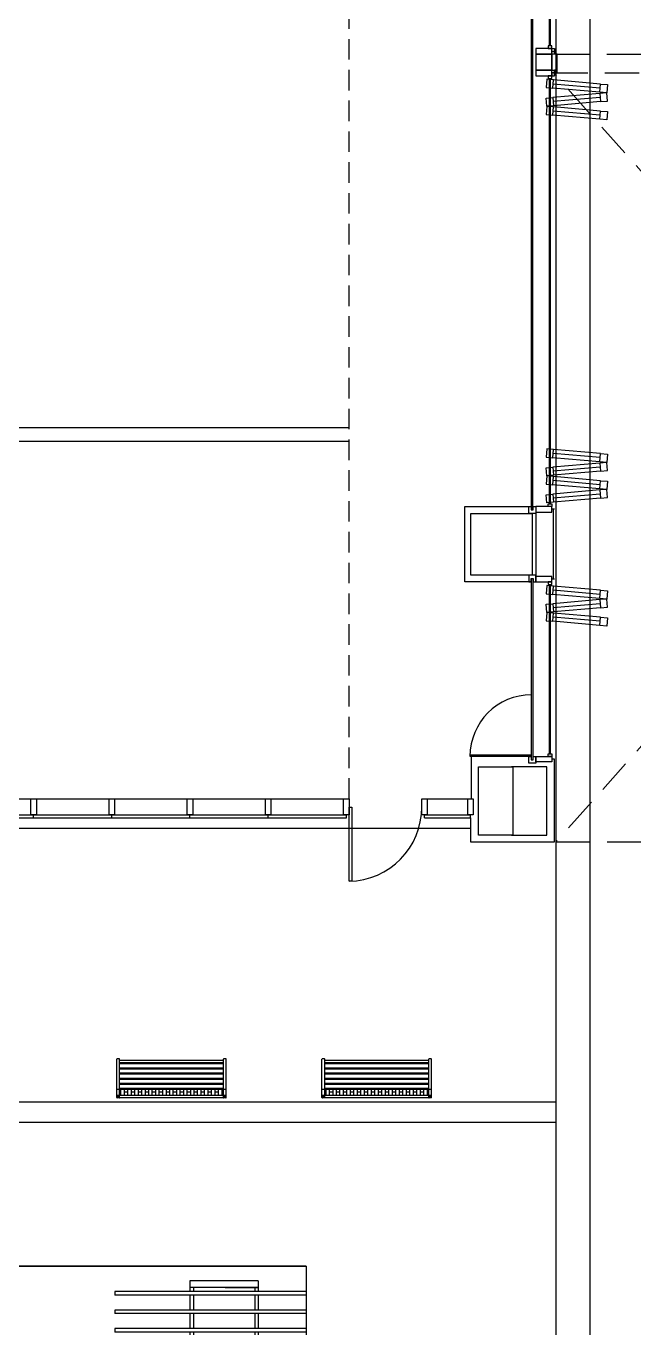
# Model space of a CAD drawing. Header units: millimetres. Extents: x -7616 to 421613, y 91067 to 341353.
# Drawn here: x 193599 to 202489, y 191268 to 210288 of the extents above; entities that cross this region are included whole.
import ezdxf

# ---------------------------------------------------------------- set-up
doc = ezdxf.new("R2010")
doc.units = ezdxf.units.MM
doc.header["$LTSCALE"] = 500
doc.header["$MEASUREMENT"] = 0
doc.linetypes.add('H0', pattern=[0.3, 0.2, -0.1])
doc.linetypes.add('HOON1', pattern=[3, 2, -1])
doc.layers.add('e-plan', color=9, linetype='CONTINUOUS')

# ---------------------------------------------------------------- blocks, each defined once
blk = doc.blocks.new('A$C7F1D75F0')
at = {"layer": 'e-plan'}
for p, q in [((0, 1150), (899, 1150)), ((0, 1150), (0, 1130)), ((899, 1150), (899, 1130)), ((0, 1130), (899, 1130))]:
    blk.add_line(p, q, dxfattribs=at)
blk.add_arc((0, 1150), 900, 270.0001, 0, dxfattribs=at)
blk = doc.blocks.new('1F 기둥 140514')
at = {"layer": 'e-plan', "ltscale": 0.5}
blk.add_lwpolyline([(254139, 73100), (255039, 73100), (255039, 72200), (254139, 72200)], close=True, dxfattribs=at)
at = {"layer": 'e-plan'}
blk.add_lwpolyline([(254254, 69400), (254754, 69400), (254754, 68400), (254254, 68400)], close=True, dxfattribs=at)
blk = doc.blocks.new('base(양산물금)$0$chb5004')
at = {"layer": 'e-plan'}
for p, q in [((38, 4), (0, -30)), ((0, 0), (0, -560)), ((2, 4), (40, -30)), ((5, 5), (35, 5)), ((35, 5), (1565, 5)), ((40, 0), (40, -560)), ((1600, 5), (1560, -30)), ((1560, 0), (1560, -25)), ((1562, 4), (1600, -30)), ((1565, 5), (1595, 5)), ((1600, 0), (1600, -560)), ((0, -30), (1595, -30)), ((0, -115), (1600, -115)), ((40, -80), (59, -80)), ((40, -130), (1560, -130)), ((40, -190), (1560, -190)), ((59, -30), (59, -115)), ((111, -30), (111, -115)), ((111, -80), (161, -80)), ((161, -30), (161, -115)), ((214, -30), (214, -115)), ((214, -80), (264, -80)), ((264, -30), (264, -115)), ((316, -30), (316, -115)), ((316, -80), (366, -80)), ((366, -30), (366, -115)), ((418, -30), (418, -115)), ((418, -80), (468, -80)), ((468, -30), (468, -115)), ((520, -30), (520, -115)), ((520, -80), (570, -80)), ((570, -30), (570, -115)), ((622, -30), (622, -115)), ((622, -80), (672, -80)), ((672, -30), (672, -115)), ((724, -30), (724, -115)), ((724, -80), (774, -80)), ((774, -30), (774, -115)), ((826, -30), (826, -115)), ((826, -80), (876, -80)), ((876, -30), (876, -115)), ((929, -30), (929, -115)), ((929, -80), (979, -80)), ((979, -30), (979, -115)), ((1031, -30), (1031, -115)), ((1031, -80), (1081, -80)), ((1081, -30), (1081, -115)), ((1133, -30), (1133, -115)), ((1133, -80), (1183, -80)), ((1183, -30), (1183, -115)), ((1235, -30), (1235, -115)), ((1235, -80), (1285, -80)), ((1285, -30), (1285, -115)), ((1337, -30), (1337, -115)), ((1337, -80), (1387, -80)), ((1387, -30), (1387, -115)), ((1439, -30), (1439, -115)), ((1439, -80), (1489, -80)), ((1489, -30), (1489, -115)), ((1541, -30), (1541, -115)), ((1541, -80), (1560, -80)), ((1560, -25), (1560, -560)), ((40, -205), (1560, -205)), ((40, -265), (1560, -265)), ((40, -280), (1560, -280)), ((40, -340), (1560, -340)), ((40, -355), (1560, -355)), ((5, -565), (35, -565)), ((40, -415), (1560, -415)), ((40, -430), (1560, -430)), ((40, -490), (1560, -490)), ((40, -505), (1560, -505)), ((40, -540), (1560, -540)), ((1565, -565), (1595, -565))]:
    blk.add_line(p, q, dxfattribs=at)
for centre, start, end in [((5, 0), 90, 180), ((35, 0), 0, 90), ((1565, 0), 90, 180), ((1595, 0), 0, 90), ((5, -25), 180, 270), ((35, -25), 270, 0), ((1565, -25), 180, 270), ((1595, -25), 270, 0), ((5, -560), 180, 270), ((35, -560), 270, 0), ((1565, -560), 180, 270), ((1595, -560), 270, 0)]:
    blk.add_arc(centre, 5, start, end, dxfattribs=at)
blk = doc.blocks.new('파고라A')
at = {"layer": 'e-plan'}
for p, q in [((-2590, 1700), (-2590, -1100)), ((-2590, 1700), (-2540, 1700)), ((-2540, 1700), (-2540, -1100)), ((-2320, 1700), (-2320, -1100)), ((-2320, 1700), (-2270, 1700)), ((-2270, 1700), (-2270, -1100)), ((-2050, 1700), (-2050, -1100)), ((-2050, 1700), (-2000, 1700)), ((-2000, 1700), (-2000, -1100)), ((-1780, 1700), (-1780, -1100)), ((-1780, 1700), (-1730, 1700)), ((-1730, 1700), (-1730, -1100)), ((-1510, 1700), (-1510, -1100)), ((-1510, 1700), (-1460, 1700)), ((-1460, 1700), (-1460, -1100)), ((-1240, 1700), (-1240, -1100)), ((-1240, 1700), (-1190, 1700)), ((-1190, 1700), (-1190, -1100)), ((-970, 1700), (-970, -1100)), ((-970, 1700), (-920, 1700)), ((-920, 1700), (-920, -1100)), ((-700, 1700), (-700, -1100)), ((-700, 1700), (-650, 1700)), ((-650, 1700), (-650, -1100)), ((-430, 1700), (-430, -1100)), ((-430, 1700), (-380, 1700)), ((-380, 1700), (-380, -1100)), ((-160, 1700), (-160, -1100)), ((-160, 1700), (-110, 1700)), ((-110, 1700), (-110, -1100)), ((110, 1700), (110, -1100)), ((110, 1700), (160, 1700)), ((160, 1700), (160, -1100)), ((380, 1700), (380, -1100)), ((380, 1700), (430, 1700)), ((430, 1700), (430, -1100)), ((650, 1700), (650, -1100)), ((650, 1700), (700, 1700)), ((700, 1700), (700, -1100)), ((920, 1700), (920, -1100)), ((920, 1700), (970, 1700)), ((970, 1700), (970, -1100)), ((1190, 1700), (1190, -1100)), ((1190, 1700), (1240, 1700)), ((1240, 1700), (1240, -1100)), ((1460, 1700), (1460, -1100)), ((1460, 1700), (1510, 1700)), ((1510, 1700), (1510, -1100)), ((1730, 1700), (1730, -1100)), ((1730, 1700), (1780, 1700)), ((1780, 1700), (1780, -1100)), ((2000, 1700), (2000, -1100)), ((2000, 1700), (2050, 1700)), ((2050, 1700), (2050, -1100)), ((2270, 1700), (2270, -1100)), ((2270, 1700), (2320, 1700)), ((2320, 1700), (2320, -1100)), ((2540, 1700), (2540, -1100)), ((2540, 1700), (2590, 1700)), ((2590, 1700), (2590, -1100)), ((-2750, 1000), (-2750, 0)), ((-2750, 1000), (-2650, 1000)), ((-2650, 1000), (-2650, 0)), ((-2650, 1000), (-2590, 1000)), ((-2650, 517), (-2650, 1000)), ((-2650, 1000), (-2610, 1000)), ((-2540, 1000), (-2320, 1000)), ((-2270, 1000), (-2050, 1000)), ((-2000, 1000), (-1780, 1000)), ((-1730, 1000), (-1510, 1000)), ((-1460, 1000), (-1240, 1000)), ((-1190, 1000), (-970, 1000)), ((-920, 1000), (-700, 1000)), ((-650, 1000), (-430, 1000)), ((-380, 1000), (-160, 1000)), ((-110, 1000), (-50, 1000)), ((-90, 1000), (-50, 1000)), ((-50, 1000), (-50, 0)), ((-50, 1000), (50, 1000)), ((-50, 1000), (-50, 517)), ((50, 1000), (50, 0)), ((50, 1000), (110, 1000)), ((50, 1000), (90, 1000)), ((160, 1000), (380, 1000)), ((430, 1000), (650, 1000)), ((700, 1000), (920, 1000)), ((970, 1000), (1190, 1000)), ((1240, 1000), (1460, 1000)), ((1510, 1000), (1730, 1000)), ((1780, 1000), (2000, 1000)), ((2050, 1000), (2270, 1000)), ((2320, 1000), (2540, 1000)), ((2590, 1000), (2650, 1000)), ((2610, 1000), (2650, 1000)), ((2650, 1000), (2650, 0)), ((2650, 1000), (2750, 1000)), ((2650, 1000), (2650, 517)), ((2750, 1000), (2750, 0)), ((-2650, 950), (-2590, 950)), ((-2540, 950), (-2320, 950)), ((-2270, 950), (-2050, 950)), ((-2000, 950), (-1780, 950)), ((-1730, 950), (-1510, 950)), ((-1460, 950), (-1240, 950)), ((-1190, 950), (-970, 950)), ((-920, 950), (-700, 950)), ((-650, 950), (-430, 950)), ((-380, 950), (-160, 950)), ((-110, 950), (-50, 950)), ((50, 950), (110, 950)), ((160, 950), (380, 950)), ((430, 950), (650, 950)), ((700, 950), (920, 950)), ((970, 950), (1190, 950)), ((1240, 950), (1460, 950)), ((1510, 950), (1730, 950)), ((1780, 950), (2000, 950)), ((2050, 950), (2270, 950)), ((2320, 950), (2540, 950)), ((2590, 950), (2650, 950)), ((-2750, 0), (-2650, 0)), ((-2650, 50), (-2590, 50)), ((-2650, 0), (-2590, 0)), ((-2540, 50), (-2320, 50)), ((-2540, 0), (-2320, 0)), ((-2270, 50), (-2050, 50)), ((-2270, 0), (-2050, 0)), ((-2000, 50), (-1780, 50)), ((-2000, 0), (-1780, 0)), ((-1730, 50), (-1510, 50)), ((-1730, 0), (-1510, 0)), ((-1460, 50), (-1240, 50)), ((-1460, 0), (-1240, 0)), ((-1190, 50), (-970, 50)), ((-1190, 0), (-970, 0)), ((-920, 50), (-700, 50)), ((-920, 0), (-700, 0)), ((-650, 50), (-430, 50)), ((-650, 0), (-430, 0)), ((-380, 50), (-160, 50)), ((-380, 0), (-160, 0)), ((-110, 50), (-50, 50)), ((-110, 0), (-50, 0)), ((-50, 0), (50, 0)), ((50, 50), (110, 50)), ((50, 0), (110, 0)), ((160, 50), (380, 50)), ((160, 0), (380, 0)), ((430, 50), (650, 50)), ((430, 0), (650, 0)), ((700, 50), (920, 50)), ((700, 0), (920, 0)), ((970, 50), (1190, 50)), ((970, 0), (1190, 0)), ((1240, 50), (1460, 50)), ((1240, 0), (1460, 0)), ((1510, 50), (1730, 50)), ((1510, 0), (1730, 0)), ((1780, 50), (2000, 50)), ((1780, 0), (2000, 0)), ((2050, 50), (2270, 50)), ((2050, 0), (2270, 0)), ((2320, 50), (2540, 50)), ((2320, 0), (2540, 0)), ((2590, 50), (2650, 50)), ((2590, 0), (2650, 0)), ((2650, 0), (2750, 0)), ((-2590, -1100), (-2540, -1100)), ((-2320, -1100), (-2270, -1100)), ((-2050, -1100), (-2000, -1100)), ((-1780, -1100), (-1730, -1100)), ((-1510, -1100), (-1460, -1100)), ((-1240, -1100), (-1190, -1100)), ((-970, -1100), (-920, -1100)), ((-700, -1100), (-650, -1100)), ((-430, -1100), (-380, -1100)), ((-160, -1100), (-110, -1100)), ((110, -1100), (160, -1100)), ((380, -1100), (430, -1100)), ((650, -1100), (700, -1100)), ((920, -1100), (970, -1100)), ((1190, -1100), (1240, -1100)), ((1460, -1100), (1510, -1100)), ((1730, -1100), (1780, -1100)), ((2000, -1100), (2050, -1100)), ((2270, -1100), (2320, -1100)), ((2540, -1100), (2590, -1100))]:
    blk.add_line(p, q, dxfattribs=at)
blk = doc.blocks.new('A$C633402C3')
at = {"layer": 'e-plan'}
for points in [[(128055, 188592), (128055, 58757), (128555, 58751), (128555, 188576)], [(124405, 100736), (116705, 100736), (116705, 103136), (116705, 100736), (124405, 100736), (124405, 86436), (117710, 86436), (117710, 78586), (103867, 78586), (103867, 89748)], [(128055, 103136), (111705, 103136), (111705, 99236), (104317, 99236)], [(128055, 102836), (116705, 102836)]]:
    blk.add_lwpolyline(points, dxfattribs=at)
for name, p, rotation in [('base(양산물금)$0$chb5004', (123236, 103202), 180), ('base(양산물금)$0$chb5004', (126236, 103202), 180), ('파고라A', (122705, 97776), 270), ('파고라A', (122705, 97776), 270)]:
    blk.add_blockref(name, p, dxfattribs=dict(at, rotation=rotation))
blk = doc.blocks.new('A$C6B9375F1')
at = {"layer": 'e-plan'}
blk.add_lwpolyline([(-30, 195), (-30, 155), (10, 155), (10, -80), (-70, -80), (-70, 155), (-30, 155)], dxfattribs=at)
blk = doc.blocks.new('A$C4EB37CB7')
at = {"layer": 'e-plan'}
for p, q in [((174, 730), (-5, 64)), ((231, 715), (53, 48)), ((289, 699), (111, 33))]:
    blk.add_line(p, q, dxfattribs=at)
for points in [[(199, 827), (315, 796), (289, 699), (174, 730), (199, 827)], [(-31, -33), (85, -64), (111, 33), (-5, 64), (-31, -33)]]:
    blk.add_lwpolyline(points, dxfattribs=at)
blk.add_circle((40, 0), 5, dxfattribs=at)

msp = doc.modelspace()

# ---------------------------------------------------------------- linework, layer by layer
at = {"layer": 'e-plan'}
for p, q in [((201252, 209998), (201252, 212728)), ((201267, 209998), (201267, 212728)), ((200992, 203218), (200992, 210719)), ((201012, 203218), (201012, 210719)), ((201252, 203308), (201252, 209523)), ((201267, 203308), (201267, 209523)), ((198323, 204418), (192032, 204418)), ((198323, 204218), (192032, 204218)), ((201052, 203188), (201052, 202248)), ((201307, 203228), (201307, 202208)), ((201347, 203228), (201347, 202208)), ((200990, 199568), (200990, 202218)), ((201014, 199568), (201014, 202218)), ((201252, 199658), (201252, 202128)), ((201267, 199658), (201267, 202128)), ((188037, 198998), (198243, 198998)), ((199465, 198998), (200057, 198998)), ((187997, 198763), (198283, 198763)), ((199425, 198763), (200097, 198763)), ((187997, 198723), (198283, 198723)), ((199425, 198723), (200097, 198723)), ((182283, 198568), (200097, 198568))]:
    msp.add_line(p, q, dxfattribs=at)
at = {"layer": 'e-plan', "linetype": 'HOON1', "ltscale": 0.3}
msp.add_line((198323, 198998), (198323, 210668), dxfattribs=at)
at = {"layer": 'e-plan', "linetype": 'HOON1', "ltscale": 0.5}
for p, q in [((201342, 209878), (211312, 209878)), ((211347, 209588), (201347, 198368)), ((201347, 198368), (211347, 198368))]:
    msp.add_line(p, q, dxfattribs=at)
at = {"layer": 'e-plan'}
for points in [[(201232, 209998), (201232, 209958), (201287, 209958), (201287, 209998)], [(201287, 209878), (201052, 209878), (201052, 209643), (201287, 209643)], [(201287, 209958), (201327, 209958), (201327, 209918), (201287, 209918)], [(201287, 209918), (201327, 209918), (201327, 209878), (201287, 209878)], [(201287, 209563), (201327, 209563), (201327, 209603), (201287, 209603)], [(201367, 209643), (201327, 209643), (201327, 209603), (201367, 209603)], [(201232, 209563), (201232, 209523), (201287, 209523), (201287, 209563)], [(201017, 203168), (201017, 203168), (200987, 203168), (200987, 203168), (200952, 203168), (200952, 203268), (200987, 203268), (200987, 203218), (201017, 203218), (201017, 203268), (201052, 203268), (201052, 203168)], [(201232, 203268), (201232, 203308), (201287, 203308), (201287, 203268)], [(201017, 202268), (201017, 202268), (200987, 202268), (200987, 202268), (200952, 202268), (200952, 202168), (200987, 202168), (200987, 202218), (201017, 202218), (201017, 202168), (201052, 202168), (201052, 202268)], [(201232, 202168), (201232, 202128), (201287, 202128), (201287, 202168)], [(201017, 199518), (201017, 199518), (200987, 199518), (200987, 199518), (200952, 199518), (200952, 199618), (200987, 199618), (200987, 199568), (201017, 199568), (201017, 199618), (201052, 199618), (201052, 199518)], [(201232, 199618), (201232, 199658), (201287, 199658), (201287, 199618)], [(198323, 198878), (198363, 198878), (198363, 197795), (198323, 197795)]]:
    msp.add_lwpolyline(points, close=True, dxfattribs=at)
at = {"layer": 'e-plan', "linetype": 'HOON1', "ltscale": 0.5}
msp.add_lwpolyline([(211347, 198368), (201312, 209603), (211312, 209603)], dxfattribs=at)
at = {"layer": 'e-plan'}
msp.add_lwpolyline([(200972, 202168), (200017, 202168), (200017, 203268), (200972, 203268)], dxfattribs=at)
at = {"layer": 'e-plan', "ltscale": 0.5}
for points in [[(200097, 198723), (200097, 198368), (201327, 198368), (201327, 199578)], [(200917, 199618), (200107, 199618), (200107, 198998)], [(200697, 198468), (201212, 198468), (201212, 199468), (200697, 199468)]]:
    msp.add_lwpolyline(points, dxfattribs=at)
at = {"layer": 'e-plan'}
msp.add_arc((198305, 198875), 1080, 270.9139, 0.1541, dxfattribs=at)

# ---------------------------------------------------------------- block references
at = {"layer": 'e-plan', "linetype": 'H0'}
msp.add_blockref('A$C633402C3', (73291, 91433), dxfattribs=at)
at = {"layer": 'e-plan'}
msp.add_blockref('1F 기둥 140514', (-54037, 130068), dxfattribs=at)
at = {"layer": 'e-plan', "xscale": -1}
for name, p, rotation in [('A$C6B9375F1', (201132, 209948), 270), ('A$C6B9375F1', (201357, 209798), 180), ('A$C6B9375F1', (201132, 209633), 270), ('A$C4EB37CB7', (201252, 209140), 260), ('A$C4EB37CB7', (201252, 203741), 260), ('A$C4EB37CB7', (201252, 203347), 260), ('A$C6B9375F1', (201132, 203258), 270), ('A$C6B9375F1', (201132, 202238), 270), ('A$C4EB37CB7', (201252, 201745), 260)]:
    msp.add_blockref(name, p, dxfattribs=dict(at, rotation=rotation))
at = {"layer": 'e-plan'}
for name, p, rotation in [('A$C4EB37CB7', (201252, 209485), 280), ('A$C4EB37CB7', (201252, 209090), 280), ('A$C4EB37CB7', (201252, 204086), 280), ('A$C4EB37CB7', (201252, 203691), 280), ('A$C4EB37CB7', (201252, 202089), 280), ('A$C4EB37CB7', (201252, 201695), 280), ('A$C7F1D75F0', (200990, 200768), 180), ('A$C6B9375F1', (201132, 199548), 270), ('A$C6B9375F1', (193681, 198918), 180), ('A$C6B9375F1', (194824, 198918), 180), ('A$C6B9375F1', (195967, 198918), 180), ('A$C6B9375F1', (197110, 198918), 180), ('A$C6B9375F1', (198253, 198918), 180), ('A$C6B9375F1', (199395, 198918), 180), ('A$C6B9375F1', (200067, 198918), 180)]:
    msp.add_blockref(name, p, dxfattribs=dict(at, rotation=rotation))

doc.saveas('drawing.dxf')
